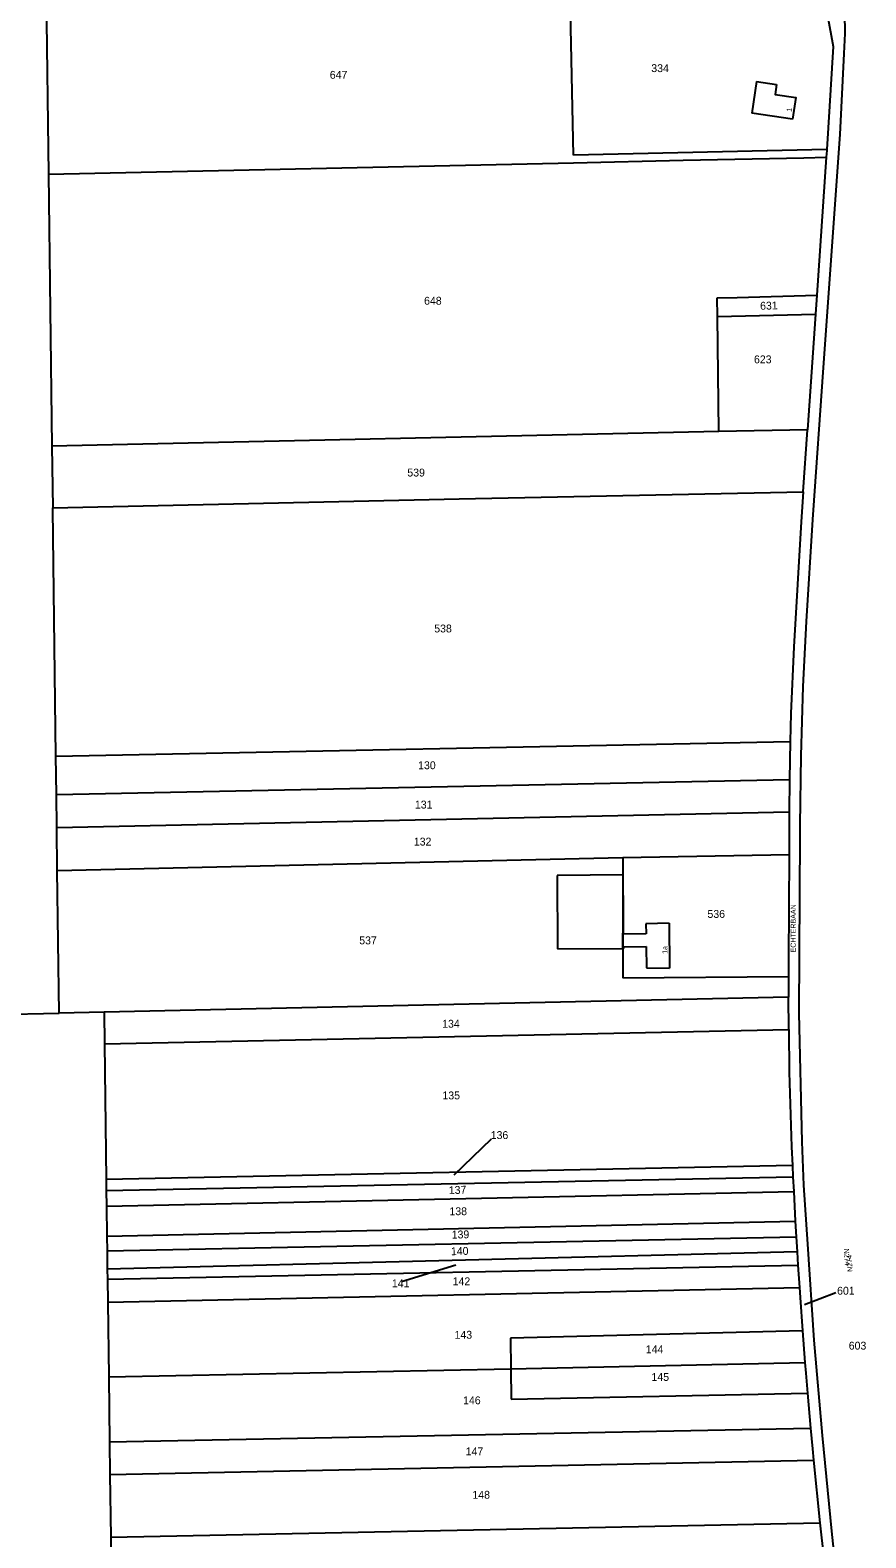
# Model space of a CAD drawing. Extents: x 191922 to 199923, y 328959 to 333350.
# Drawn here: x 195750 to 196036, y 331310 to 331827 of the extents above; entities that cross this region are included whole.
import ezdxf

# ---------------------------------------------------------------- set-up
doc = ezdxf.new("R2010")
doc.units = 0
for name, color, linetype in [('bouwvlak', 7, 'Continuous'), ('enkelbestemming', 7, 'Continuous'), ('Level 14', 7, 'Continuous'), ('Level 6', 7, 'Continuous'), ('maatvoering - maximum aantal wooneenheden', 7, 'Continuous'), ('Maatvoering_symbolen', 7, 'Continuous'), ('recreatiewoning', 7, 'Continuous')]:
    doc.layers.add(name, color=color, linetype=linetype)

msp = doc.modelspace()

# ---------------------------------------------------------------- linework, layer by layer
at = {"layer": 'bouwvlak'}
for p, q in [((195907.67, 331446.24), (195894.89, 331433.86)), ((195876.99, 331397.37), (195895.54, 331403.11)), ((196025.85, 331393.54), (196015.09, 331389.43))]:
    msp.add_line(p, q, dxfattribs=at)
at = {"layer": 'Level 6'}
for p, q in [((195935.87, 331783.66), (195934.61, 331843.62)), ((195755.07, 331839.67), (195755.96, 331777.16)), ((196022.96, 331831.55), (196024.94, 331820.87)), ((196029, 331825.41), (196028.95, 331832.31)), ((196028.66, 331818.52), (196029, 331825.41)), ((196024.94, 331820.87), (196022.75, 331785.55)), ((196027.3, 331790.72), (196028.66, 331818.52)), ((196021.72, 331712.43), (196027.3, 331790.72)), ((196022.75, 331785.55), (195935.87, 331783.66)), ((196022.74, 331785.28), (196022.57, 331782.94)), ((196022.75, 331785.55), (196022.74, 331785.28)), ((195755.96, 331777.16), (195935.92, 331781.06)), ((195935.92, 331781.06), (195973.51, 331781.88)), ((195973.51, 331781.88), (196014.93, 331782.78)), ((196014.93, 331782.78), (196022.57, 331782.94)), ((196022.57, 331782.94), (196019.31, 331735.64)), ((195755.96, 331777.16), (195757.09, 331683.81)), ((195985.22, 331734.68), (195992.08, 331734.88)), ((195985.29, 331728.37), (195985.22, 331734.68)), ((195992.08, 331734.88), (196019.31, 331735.64)), ((196019.31, 331735.64), (196018.86, 331729.12)), ((195985.29, 331728.37), (196018.86, 331729.12)), ((195985.73, 331688.87), (195985.29, 331728.37)), ((196018.86, 331729.12), (196016.13, 331689.5)), ((196017.98, 331658.75), (196021.72, 331712.43)), ((195985.73, 331688.87), (195757.09, 331683.81)), ((196016.13, 331689.5), (195985.73, 331688.87)), ((196014.67, 331668.24), (196016.13, 331689.5)), ((195757.09, 331683.81), (195757.36, 331662.66)), ((195896.7, 331665.77), (196014.67, 331668.24)), ((196014.67, 331668.24), (196013.96, 331657.95)), ((195757.36, 331662.66), (195896.7, 331665.77)), ((195757.37, 331662.28), (195757.36, 331662.66)), ((195758.44, 331577.59), (195757.37, 331662.28)), ((196013.96, 331657.95), (196011.47, 331615.02)), ((196015.76, 331623.72), (196017.98, 331658.75)), ((196014.71, 331601.4), (196015.76, 331623.72)), ((196011.47, 331615.02), (196010.47, 331592.14)), ((196013.98, 331577.65), (196014.71, 331601.4)), ((196010.47, 331592.14), (196010.25, 331582.59)), ((195758.44, 331577.59), (196010.25, 331582.59)), ((196010.25, 331582.59), (196009.95, 331569.6)), ((195758.61, 331564.43), (195758.44, 331577.59)), ((196013.64, 331553.88), (196013.98, 331577.65)), ((195758.61, 331564.43), (196009.95, 331569.6)), ((196009.95, 331569.6), (196009.9, 331558.35)), ((195758.75, 331552.97), (195758.61, 331564.43)), ((196009.9, 331558.35), (195758.75, 331552.97)), ((196009.9, 331558.35), (196009.87, 331546.33)), ((195758.94, 331538.36), (195758.75, 331552.97)), ((196013.62, 331550.35), (196013.64, 331553.88)), ((196013.24, 331489.46), (196013.62, 331550.35)), ((195758.94, 331538.36), (195952.81, 331542.78)), ((195952.81, 331542.78), (195952.88, 331542.78)), ((195952.88, 331542.78), (196009.85, 331543.82)), ((195952.88, 331542.78), (195952.96, 331516.81)), ((196009.85, 331543.82), (196009.61, 331507.74)), ((196009.87, 331546.33), (196009.85, 331543.82)), ((195759.56, 331489.46), (195758.94, 331538.36)), ((195952.81, 331516.81), (195952.86, 331501.54)), ((195952.96, 331516.81), (195952.81, 331516.81)), ((196009.61, 331507.74), (196009.62, 331501.97)), ((195952.86, 331501.54), (196009.62, 331501.97)), ((196009.62, 331501.97), (196009.64, 331494.89)), ((196009.64, 331494.89), (195774.98, 331489.8)), ((196009.74, 331483.84), (196009.64, 331494.89)), ((195497.5, 331483.56), (195759.56, 331489.46)), ((195774.98, 331489.8), (195759.56, 331489.46)), ((195774.98, 331489.8), (195775.12, 331478.91)), ((196014.26, 331445.32), (196013.24, 331489.46)), ((195775.12, 331478.91), (196009.74, 331483.84)), ((196009.74, 331483.84), (196009.89, 331469.22)), ((195775.12, 331478.91), (195775.7, 331432.44)), ((196009.89, 331469.22), (196010.64, 331443.57)), ((196014.87, 331430.47), (196014.26, 331445.32)), ((196010.64, 331443.57), (196010.96, 331437.19)), ((196010.96, 331437.19), (195775.7, 331432.44)), ((195775.74, 331428.62), (196011.15, 331433.27)), ((196010.96, 331437.19), (196011.15, 331433.27)), ((196011.15, 331433.27), (196011.4, 331428.3)), ((195775.7, 331432.44), (195775.74, 331428.62)), ((195775.74, 331428.62), (195775.81, 331423.29)), ((195775.81, 331423.29), (196011.4, 331428.3)), ((196011.4, 331428.3), (196011.9, 331418.14)), ((196016.27, 331410.18), (196014.87, 331430.47)), ((195775.81, 331423.29), (195775.94, 331412.99)), ((195775.94, 331412.99), (196011.9, 331418.14)), ((196011.9, 331418.14), (196012.24, 331412.77)), ((195775.94, 331412.99), (195776.01, 331407.9)), ((195776.01, 331407.9), (196012.24, 331412.77)), ((196012.24, 331412.77), (196012.58, 331407.55)), ((195776.01, 331407.9), (195776.08, 331401.61)), ((196012.58, 331407.55), (195776.08, 331401.61)), ((196012.58, 331407.55), (196012.87, 331402.97)), ((196018.47, 331377.35), (196016.27, 331410.18)), ((195776.13, 331398.18), (196012.87, 331402.97)), ((196012.87, 331402.97), (196013.37, 331395.31)), ((195776.08, 331401.61), (195776.13, 331398.18)), ((195776.13, 331398.18), (195776.23, 331390.3)), ((195776.23, 331390.3), (196013.37, 331395.31)), ((196013.37, 331395.31), (196013.58, 331391.94)), ((196013.58, 331391.94), (196014.45, 331380.51)), ((195776.23, 331390.3), (195776.55, 331364.68)), ((196014.45, 331380.51), (195914.33, 331377.99)), ((195914.33, 331377.99), (195914.44, 331367.46)), ((196014.45, 331380.51), (196015.28, 331369.62)), ((196021.23, 331344.57), (196018.47, 331377.35)), ((195776.55, 331364.68), (195914.44, 331367.46)), ((195914.44, 331367.46), (196015.28, 331369.62)), ((195914.44, 331367.46), (195914.55, 331357.11)), ((196015.28, 331369.62), (196015.55, 331365.98)), ((195776.55, 331364.68), (195776.83, 331342.46)), ((196015.55, 331365.98), (196016.16, 331359.09)), ((195914.55, 331357.11), (196016.16, 331359.09)), ((196016.16, 331359.09), (196017.2, 331347.14)), ((195776.83, 331342.46), (196017.2, 331347.14)), ((196017.2, 331347.14), (196017.82, 331340.03)), ((195776.83, 331342.46), (195776.97, 331331.26)), ((196024.49, 331311.82), (196021.23, 331344.57)), ((195776.97, 331331.26), (196018.22, 331336.12)), ((196017.82, 331340.03), (196018.22, 331336.12)), ((196018.22, 331336.12), (196020.4, 331314.65)), ((195776.97, 331331.26), (195777.24, 331309.72)), ((195777.24, 331309.72), (196020.4, 331314.65)), ((196020.4, 331314.65), (196021.78, 331302.39)), ((195777.24, 331309.72), (195777.39, 331297.75)), ((196027.15, 331286.75), (196024.49, 331311.82))]:
    msp.add_line(p, q, dxfattribs=at)
at = {"layer": 'recreatiewoning'}
for p, q in [((195998.61, 331808.86), (195997, 331798.09)), ((195998.61, 331808.86), (196005.55, 331807.82)), ((196011, 331796), (195997, 331798.09)), ((195952.9, 331536.83), (195930.36, 331536.59)), ((195952.96, 331516.81), (195952.9, 331536.83)), ((195930.36, 331536.59), (195930.44, 331511.47)), ((195952.83, 331511.57), (195952.81, 331516.81)), ((195952.81, 331516.81), (195952.96, 331516.81)), ((195952.96, 331516.49), (195952.96, 331516.81)), ((195953.09, 331516.49), (195952.96, 331516.49)), ((195960.78, 331516.59), (195953.09, 331516.49)), ((195968.76, 331520.31), (195960.76, 331520.08)), ((195960.76, 331520.08), (195960.78, 331516.59)), ((195968.76, 331520.31), (195968.84, 331504.82)), ((195930.44, 331511.47), (195952.83, 331511.57)), ((195952.83, 331511.57), (195953.14, 331511.57)), ((195953.14, 331512.22), (195960.86, 331512.26)), ((195953.14, 331511.57), (195953.14, 331512.22)), ((195960.86, 331512.26), (195960.89, 331504.96)), ((195960.89, 331504.96), (195968.84, 331504.82))]:
    msp.add_line(p, q, dxfattribs=at)
msp.add_lwpolyline([(196005.55, 331807.82), (196005.05, 331804.5), (196012.09, 331803.47), (196011, 331796)], dxfattribs=at)

# ---------------------------------------------------------------- texts
at = {"layer": 'enkelbestemming'}
for s, p in [('647', (195852.36, 331809.84)), ('334', (195962.58, 331812.13)), ('648', (195884.69, 331732.37)), ('623', (195997.79, 331712.27)), ('539', (195878.95, 331673.46)), ('538', (195888.17, 331619.99)), ('130', (195882.64, 331573.09)), ('131', (195881.54, 331559.61)), ('132', (195881.17, 331546.91)), ('536', (195981.84, 331522.11)), ('537', (195862.45, 331513.05)), ('134', (195890.89, 331484.45)), ('135', (195890.98, 331459.88)), ('136', (195907.53, 331446.28)), ('138', (195893.38, 331420.16)), ('141', (195873.65, 331395.43)), ('142', (195894.48, 331396.13)), ('601', (196026.29, 331392.91)), ('143', (195895.13, 331377.8)), ('603', (196030.28, 331374.07)), ('144', (195960.7, 331372.84)), ('145', (195962.65, 331363.35)), ('146', (195898.06, 331355.33)), ('147', (195898.95, 331337.82)), ('148', (195901.25, 331322.93))]:
    msp.add_text(s, height=2.7, rotation=0, dxfattribs=at).set_placement(p)
at = {"layer": 'Level 14'}
for s, rotation, p in [('631', 1.6151, (195999.92, 331730.62)), ('137', 1.7881, (195893.19, 331427.37)), ('139', 1.2704, (195894.18, 331412.13)), ('140', 1.4378, (195893.93, 331406.42))]:
    msp.add_text(s, height=2.7, rotation=rotation, dxfattribs=at).set_placement(p)
at = {"layer": 'maatvoering - maximum aantal wooneenheden'}
for s, rotation, p in [('1', 81.7159, (196010.65, 331798.42)), ('1a', 90.2294, (195968.11, 331509.77))]:
    msp.add_text(s, height=1.75, rotation=rotation, dxfattribs=at).set_placement(p)
at = {"layer": 'Maatvoering_symbolen'}
for s, rotation, p in [('ECHTERBAAN', 89.9427, (196012.1, 331510.25)), ('N274', 273.6729, (196028.59, 331408.62)), ('N274', 93.6157, (196031.61, 331400.79))]:
    msp.add_text(s, height=1.75, rotation=rotation, dxfattribs=at).set_placement(p)

doc.saveas('drawing.dxf')
